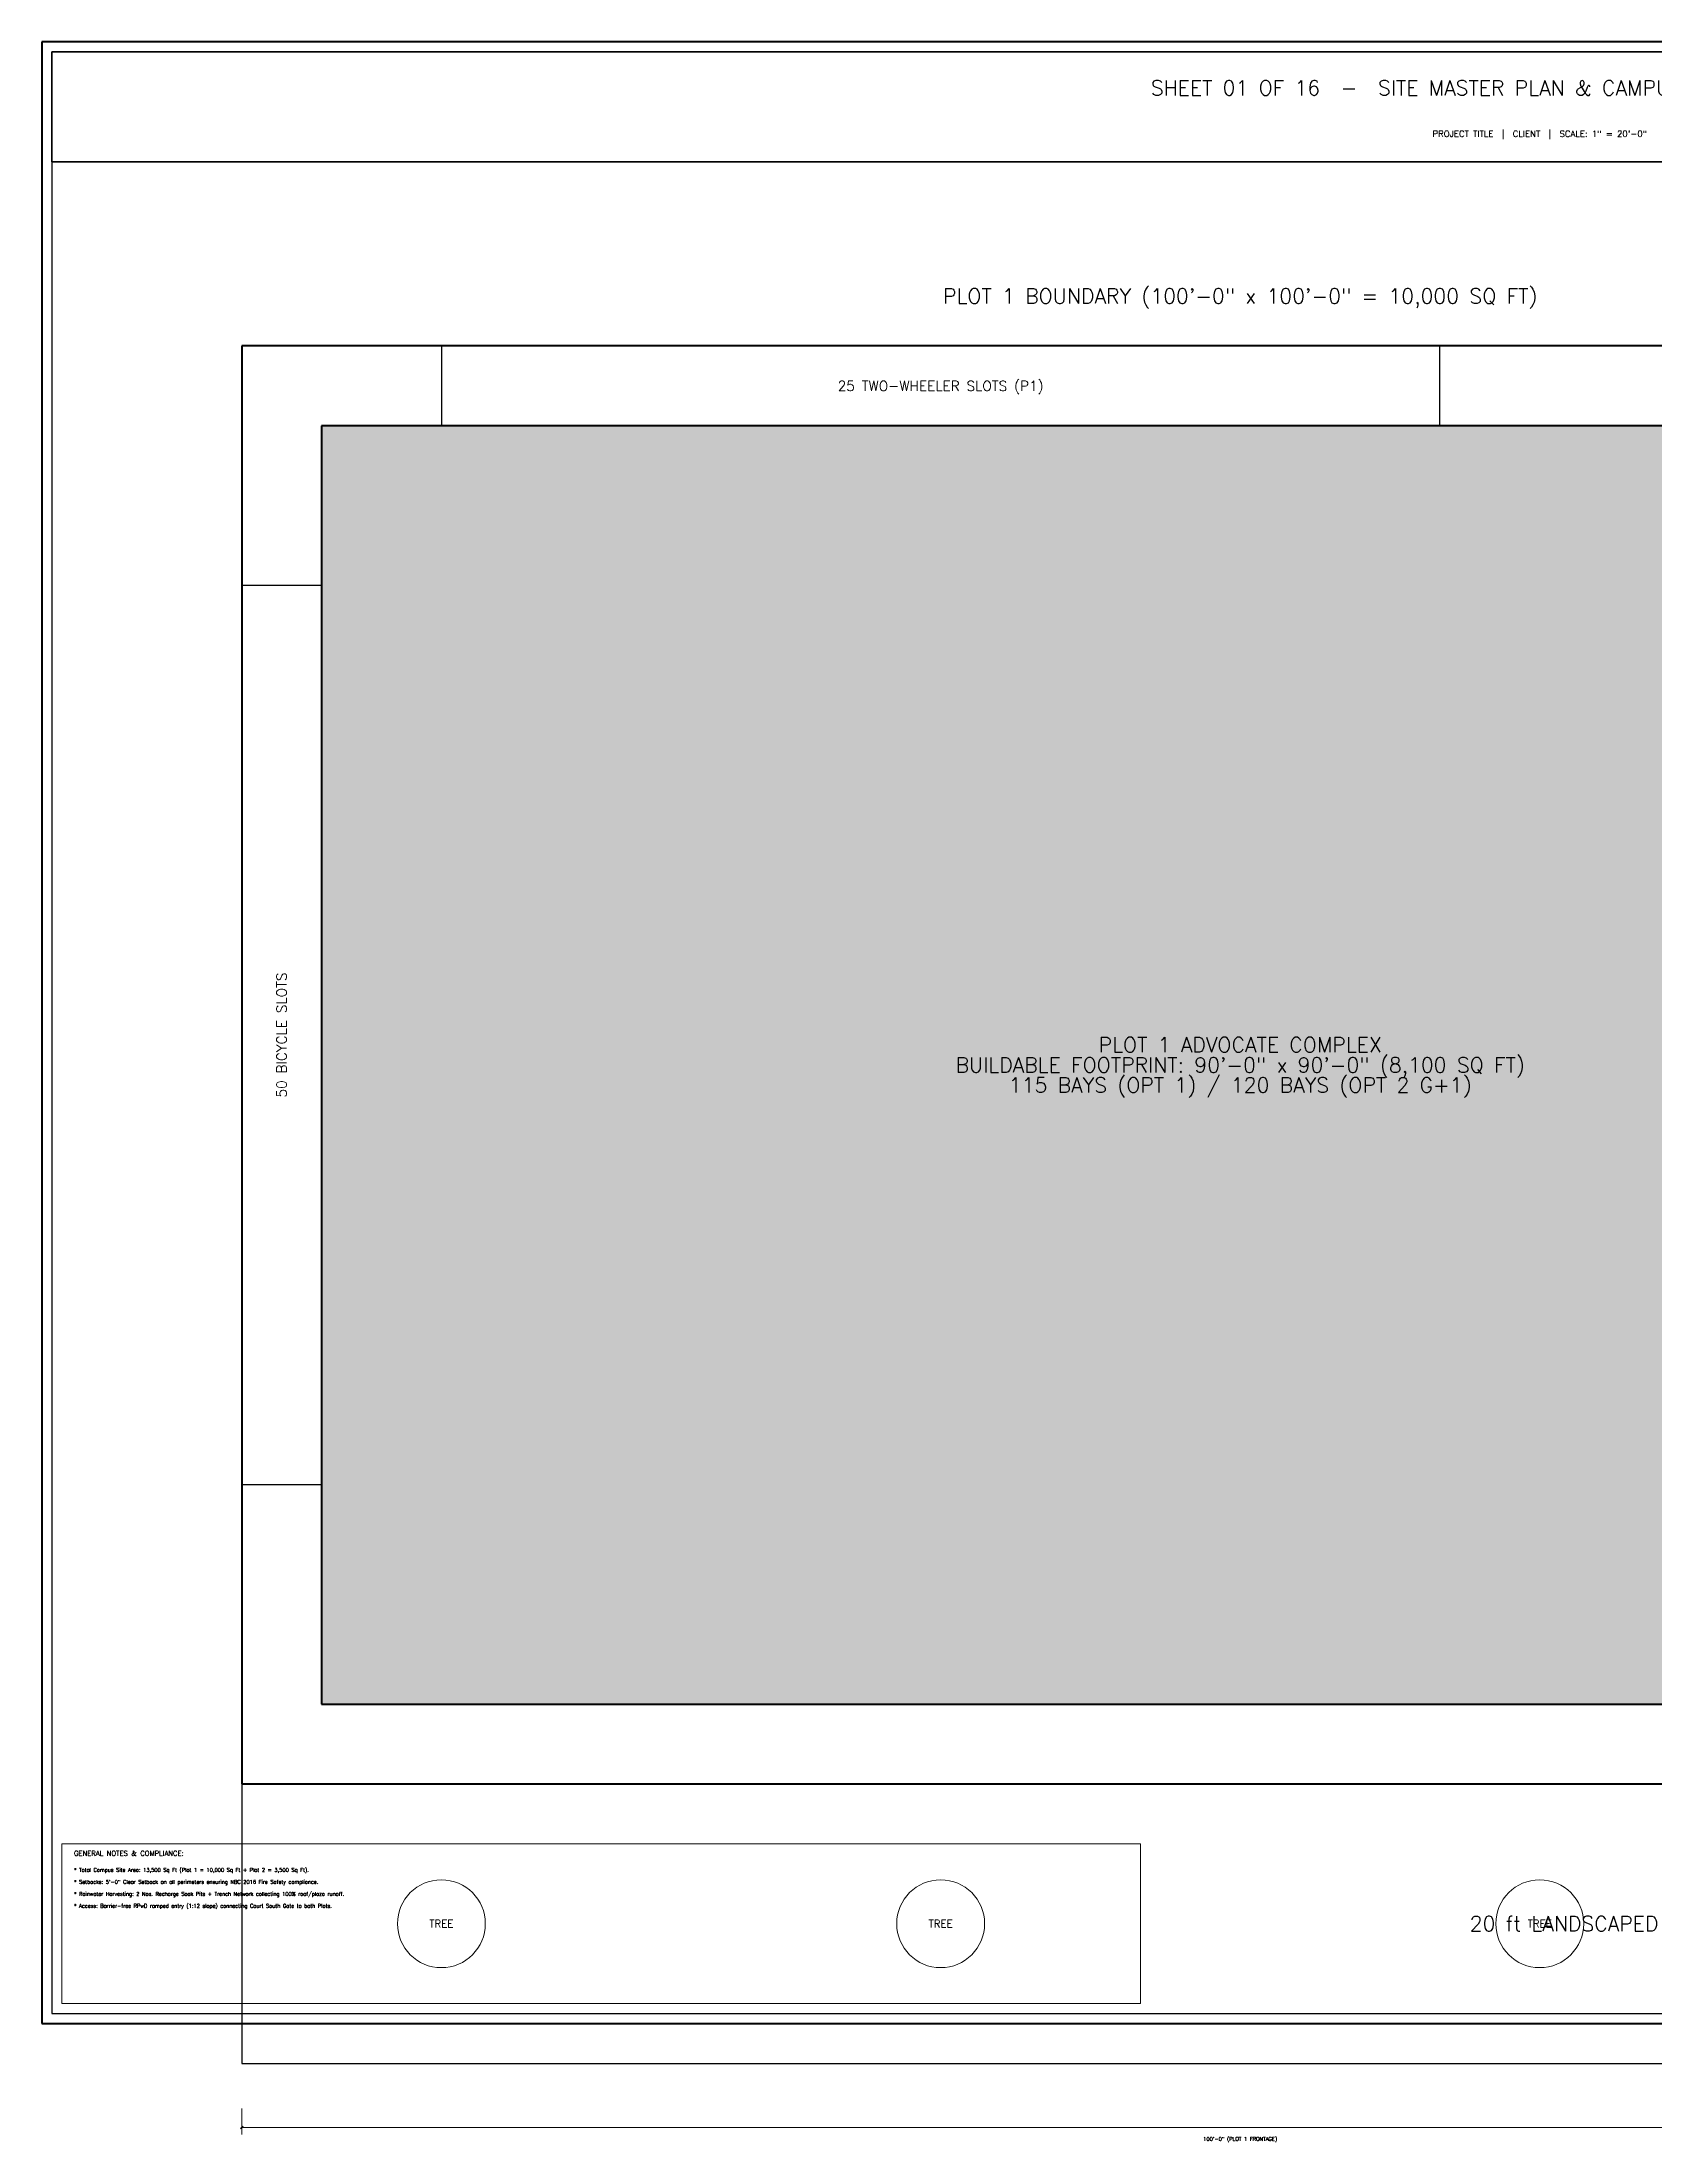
# Model space of a CAD drawing. Header units: inches. Extents: x 0 to 2197, y -71 to 1191.
# Drawn here: x 0 to 969, y -71 to 1191 of the extents above; entities that cross this region are included whole.
import ezdxf
from ezdxf.enums import TextEntityAlignment as Align

# ---------------------------------------------------------------- set-up
doc = ezdxf.new("R2010")
doc.units = ezdxf.units.IN
doc.header["$MEASUREMENT"] = 0
for name, color, linetype in [('A-BAY', 3, 'Continuous'), ('A-DIM', 4, 'Continuous'), ('A-FURN', 1, 'Continuous'), ('A-GRID', 6, 'Continuous'), ('A-HATCH', 8, 'Continuous'), ('A-SITE', 2, 'Continuous'), ('A-TEXT', 7, 'Continuous'), ('A-TEXT-TTL', 7, 'Continuous'), ('A-TTLB', 7, 'Continuous'), ('A-WALL', 7, 'Continuous')]:
    doc.layers.add(name, color=color, linetype=linetype)
doc.styles.add('SIMPLEX', font='simplex.shx')

msp = doc.modelspace()

# ---------------------------------------------------------------- hatches: boundary and pattern name
at = {"layer": 'A-HATCH'}
h = msp.add_hatch(dxfattribs=at)
h.set_pattern_fill('ANSI31')
h.paths.add_polyline_path([(168, 192), (1272, 192), (1272, 960), (168, 960)])

# ---------------------------------------------------------------- linework, layer by layer
at = {"layer": 'A-BAY', "lineweight": 18}
for centre in [(240, 60), (540, 60), (900, 60)]:
    msp.add_circle(centre, 26.4, dxfattribs=at)
at = {"layer": 'A-DIM', "lineweight": 30}
msp.add_line((119.2, -63.1), (120.8, -61.6), dxfattribs=at)
at = {"layer": 'A-DIM', "lineweight": 13}
msp.add_line((120, -51), (120, -66.6), dxfattribs=at)
at = {"layer": 'A-DIM', "lineweight": 18}
msp.add_line((120, -62.4), (1320, -62.4), dxfattribs=at)
at = {"layer": 'A-FURN'}
for p, q in [((840, 1008), (240, 1008)), ((240, 1008), (240, 960)), ((840, 960), (840, 1008)), ((240, 960), (840, 960)), ((168, 864), (120, 864)), ((120, 864), (120, 324)), ((168, 324), (168, 864)), ((120, 324), (168, 324))]:
    msp.add_line(p, q, dxfattribs=at)
at = {"layer": 'A-GRID', "lineweight": 18}
for p, q in [((1272, 960), (168, 960)), ((168, 960), (168, 192)), ((168, 192), (1272, 192))]:
    msp.add_line(p, q, dxfattribs=at)
at = {"layer": 'A-SITE', "lineweight": 50}
for p, q in [((1320, 1008), (120, 1008)), ((120, 1008), (120, 144)), ((120, 144), (1320, 144))]:
    msp.add_line(p, q, dxfattribs=at)
at = {"layer": 'A-SITE', "lineweight": 30}
for p, q in [((2196, 144), (120, 144)), ((120, 144), (120, -24)), ((120, -24), (2196, -24))]:
    msp.add_line(p, q, dxfattribs=at)
at = {"layer": 'A-TTLB', "lineweight": 50}
for p, q in [((1800, 1190.7), (0, 1190.7)), ((0, 1190.7), (0, 0)), ((0, 0), (1800, 0))]:
    msp.add_line(p, q, dxfattribs=at)
at = {"layer": 'A-TTLB', "lineweight": 25}
for p, q in [((1794, 1184.7), (6, 1184.7)), ((6, 1184.7), (6, 6)), ((6, 6), (1794, 6))]:
    msp.add_line(p, q, dxfattribs=at)
at = {"layer": 'A-TTLB', "lineweight": 35}
for p, q in [((1794, 1184.7), (6, 1184.7)), ((6, 1184.7), (6, 1118.7)), ((6, 1118.7), (1794, 1118.7))]:
    msp.add_line(p, q, dxfattribs=at)
at = {"layer": 'A-TTLB', "lineweight": 20}
for p, q in [((660, 108), (12, 108)), ((12, 108), (12, 12)), ((660, 12), (660, 108)), ((12, 12), (660, 12))]:
    msp.add_line(p, q, dxfattribs=at)
at = {"layer": 'A-WALL', "lineweight": 50}
for p, q in [((1272, 960), (168, 960)), ((168, 960), (168, 192)), ((168, 192), (1272, 192))]:
    msp.add_line(p, q, dxfattribs=at)

# ---------------------------------------------------------------- texts
at = {"layer": 'A-BAY', "style": 'SIMPLEX'}
for p in [(240, 60), (540, 60), (900, 60)]:
    msp.add_text('TREE', height=4.5, dxfattribs=at).set_placement(p, align=Align.MIDDLE_CENTER)
at = {"layer": 'A-DIM', "style": 'SIMPLEX'}
msp.add_text('100\'-0" (PLOT 1 FRONTAGE)', height=2.25, dxfattribs=at).set_placement((720, -68.2), align=Align.TOP_CENTER)
at = {"layer": 'A-FURN', "style": 'SIMPLEX'}
msp.add_text('25 TWO-WHEELER SLOTS (P1)', height=6, dxfattribs=at).set_placement((540, 984), align=Align.MIDDLE_CENTER)
msp.add_text('50 BICYCLE SLOTS', height=6, rotation=90, dxfattribs=at).set_placement((144, 594), align=Align.MIDDLE_CENTER)
at = {"layer": 'A-TEXT', "style": 'SIMPLEX'}
for s, p in [('* Total Campus Site Area: 13,500 Sq Ft (Plot 1 = 10,000 Sq Ft + Plot 2 = 3,500 Sq Ft).', (19.2, 91.2)), ('* Setbacks: 5\'-0" Clear Setback on all perimeters ensuring NBC 2016 Fire Safety compliance.', (19.2, 84)), ('* Rainwater Harvesting: 2 Nos. Recharge Soak Pits + Trench Network collecting 100% roof/plaza runoff.', (19.2, 76.8)), ('* Access: Barrier-free RPwD ramped entry (1:12 slope) connecting Court South Gate to both Plots.', (19.2, 69.6))]:
    msp.add_text(s, height=2.25, dxfattribs=at).set_placement(p)
at = {"layer": 'A-TEXT-TTL', "style": 'SIMPLEX'}
for s, height, p in [('SHEET 01 OF 16  -  SITE MASTER PLAN & CAMPUS LAYOUT (PLOTS 1 & 2)', 9, (900, 1163.1)), ('PROJECT TITLE  |  CLIENT  |  SCALE: 1" = 20\'-0"', 3.75, (900, 1135.5)), ('PLOT 1 BOUNDARY (100\'-0" x 100\'-0" = 10,000 SQ FT)', 9, (720, 1038)), ('BUILDABLE FOOTPRINT: 90\'-0" x 90\'-0" (8,100 SQ FT)', 9, (720, 576)), ('PLOT 1 ADVOCATE COMPLEX', 9, (720, 588.1)), ('115 BAYS (OPT 1) / 120 BAYS (OPT 2 G+1)', 9, (720, 563.9)), ('20 ft LANDSCAPED PLAZA - PEDESTRIAN ENTRY FACING DISTRICT COURT MAIN ENTRANCE (SOUTH)', 9, (1158, 60))]:
    msp.add_text(s, height=height, dxfattribs=at).set_placement(p, align=Align.MIDDLE_CENTER)
msp.add_text('GENERAL NOTES & COMPLIANCE:', height=3, dxfattribs=at).set_placement((19.2, 100.8))

doc.saveas('drawing.dxf')
